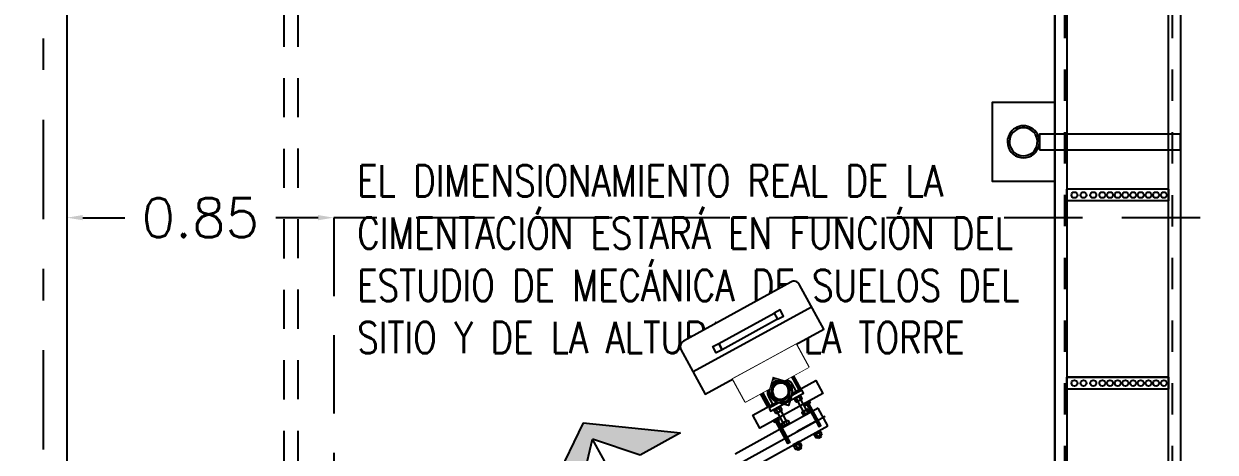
# Model space of a CAD drawing. Header units: millimetres. Extents: x 0 to 177, y -34 to 320.
# Drawn here: x 44.862 to 48.661, y -15.045 to -13.679 of the extents above; entities that cross this region are included whole.
import ezdxf

# ---------------------------------------------------------------- set-up
doc = ezdxf.new("R2010")
doc.units = ezdxf.units.MM
doc.header["$LTSCALE"] = 0.1
doc.set_wipeout_variables(frame=1)
doc.header["$PDMODE"] = 2
for name, pattern in [('atContinuous2', [0]), ('DASHDOT', [25.4, 12.7, -6.35, 0, -6.35]), ('DASHED2', [0.375, 0.25, -0.125])]:
    doc.linetypes.add(name, pattern=pattern)
doc.layers.get('Defpoints').update_dxf_attribs({"color": 6})
for name, color, linetype in [('1', 1, 'Continuous'), ('5', 5, 'Continuous'), ('8', 8, 'Continuous'), ('AT&T_PROYECTO', 5, 'Continuous'), ('AT&T_PROYECTO ELECTRICA', 5, 'Continuous'), ('AUXILIAR', 8, 'DASHED2'), ('FIBRA OPTICA AT&T', 5, 'Continuous'), ('titulos', 170, 'Continuous')]:
    doc.layers.add(name, color=color, linetype=linetype)
doc.layers.add('MANGUERA', color=8, linetype='atContinuous2', lineweight=35)
doc.styles.add('Romans', font='romans.shx', dxfattribs={"width": 0.8})
doc.styles.add('TEXTOS', font='romans.shx')
doc.dimstyles.new('Cota m', dxfattribs={"dimtxt": 0.2, "dimasz": 0.2, "dimexe": 0.1, "dimexo": 0.1, "dimgap": 0.1, "dimtad": 0, "dimzin": 0, "dimdsep": 46, "dimtxsty": 'TEXTOS', "dimcen": 0.2, "dimclrd": 256, "dimclre": 256, "dimclrt": 256, "dimazin": 0, "dimtfac": 1, "dimtix": 1, "dimtofl": 0, "dimtmove": 0, "dimatfit": 3, "dimfxl": 1, "dimtolj": 1, "dimtzin": 0, "dimlwd": -1, "dimlwe": -1, "dimarcsym": 0})
pattern_1 = [(135, (32.1043925, -60.0973595), (-0.00265165043, -0.00265165043), [])]
pattern_2 = [(45, (-32.1043925, -60.0973595), (0.00265165043, -0.00265165043), [])]

# ---------------------------------------------------------------- blocks, each defined once
blk = doc.blocks.new('A$C07EC52FC')
at = {"ltscale": 0.1}
h = blk.add_hatch(dxfattribs=at)
h.set_pattern_fill('ANGLE', color=256, angle=180)
h.set_pattern_definition([(180, (34.7896, 14.0224), (-9e-16, -6.985), [5.08, -1.905]), (270, (34.7896, 14.0224), (6.985, -1e-15), [5.08, -1.905])])
edge = h.paths.add_edge_path()
edge.add_arc((3.2493, 1.1525), 0.01, 180, 540)
h = blk.add_hatch(dxfattribs=at)
h.set_pattern_fill('ANGLE', color=256, angle=180)
h.set_pattern_definition([(180, (34.9235, 14.0224), (-9e-16, -6.985), [5.08, -1.905]), (270, (34.9235, 14.0224), (6.985, -1e-15), [5.08, -1.905])])
edge = h.paths.add_edge_path()
edge.add_arc((3.3832, 1.1525), 0.01, 180, 540)
h = blk.add_hatch(dxfattribs=at)
h.set_pattern_fill('ANGLE', color=256, angle=180)
h.set_pattern_definition([(180, (35.026, 14.0224), (-9e-16, -6.985), [5.08, -1.905]), (270, (35.026, 14.0224), (6.985, -1e-15), [5.08, -1.905])])
edge = h.paths.add_edge_path()
edge.add_arc((3.4855, 1.1525), 0.01, 180, 540)
blk = doc.blocks.new('A$C4d95965b')
at = {"layer": '8', "color": 8, "lineweight": -3}
for p, q in [((-0.019, -0.3243), (-0.019, 0)), ((-0.019, 0), (0.019, 0)), ((0.019, -0.3243), (0.019, 0)), ((0.019, -0.3243), (-0.019, -0.3243))]:
    blk.add_line(p, q, dxfattribs=at)
for centre in [(0, -0.0244), (0, -0.0535), (0, -0.0845), (0, -0.1136), (0, -0.1378), (0, -0.1626), (0, -0.1868), (0, -0.2116), (0, -0.2358), (0, -0.2606), (0, -0.2848), (0, -0.3096)]:
    blk.add_circle(centre, 0.00953, dxfattribs=at)
blk = doc.blocks.new('A$Ced4db245')
at = {"layer": 'AUXILIAR', "color": 5, "ltscale": 0.005}
for p, q in [((-0.0932, -0.0318), (2.9067, -0.0318)), ((-0.0932, -0.0381), (2.9067, -0.0381)), ((-0.0933, -0.3751), (2.9067, -0.3751)), ((-0.0933, -0.3751), (2.9067, -0.3751))]:
    blk.add_line(p, q, dxfattribs=at)
at = {"layer": 'MANGUERA', "color": 5, "lineweight": -3}
for p, q in [((-0.0933, 0), (-0.0932, -0.0381)), ((-0.0933, -0.3624), (2.9067, -0.3624)), ((-0.0933, -0.3624), (-0.0933, -0.4005))]:
    blk.add_line(p, q, dxfattribs=at)
for points in [[(-0.0933, 0), (2.9067, 0)], [(2.9067, 0), (2.9067, -0.0381)], [(2.9067, -0.0381), (-0.0932, -0.0381)], [(-0.0933, -0.3624), (2.9067, -0.3624)], [(2.9067, -0.3624), (2.9067, -0.4005)], [(2.9067, -0.4005), (-0.0933, -0.4005)]]:
    blk.add_lwpolyline(points, dxfattribs=at)
for points in [[(0.1877, -0.0381), (0.2258, -0.0381), (0.2258, -0.3624), (0.1877, -0.3624)], [(0.7877, -0.0381), (0.8258, -0.0381), (0.8258, -0.3624), (0.7877, -0.3624)], [(1.9877, -0.0381), (2.0258, -0.0381), (2.0258, -0.3624), (1.9877, -0.3624)]]:
    blk.add_lwpolyline(points, close=True, dxfattribs=at)
for p in [(0.2067, -0.0381), (0.8067, -0.0381), (1.4067, -0.0381), (2.0067, -0.0381), (2.6067, -0.0381)]:
    blk.add_blockref('A$C4d95965b', p, dxfattribs=at)
blk = doc.blocks.new('FLECHA')
blk.add_hatch(color=256).paths.add_polyline_path([(0, 1.6239), (-0.2858, 1.4238), (-0.1214, 1.4238), (0, 1.5572), (0.1214, 1.4238), (0.2858, 1.4238)])
for p, q in [((0, 1.6239), (-0.2858, 1.4238)), ((0, 1.6239), (0.2858, 1.4238)), ((-0.1214, 1.4238), (0, 1.5572)), ((0.1214, 1.4238), (0, 1.5572)), ((0, 0), (0, 1.5572)), ((-0.2858, 1.4238), (-0.1214, 1.4238)), ((0.2858, 1.4238), (0.1214, 1.4238))]:
    blk.add_line(p, q)
blk = doc.blocks.new('Antena RF')
at = {"layer": '8', "ltscale": 0.05}
h = blk.add_hatch(dxfattribs=at)
h.set_pattern_fill('ANSI31', color=256, scale=0.03, angle=90, style=0)
h.set_pattern_definition(pattern_1)
h.paths.add_polyline_path([(-0.0602, 0.0779), (-0.0528, 0.0779), (-0.0528, 0.1578), (-0.0602, 0.1578)])
h = blk.add_hatch(dxfattribs=at)
h.set_pattern_fill('ANSI31', color=256, scale=0.03, angle=90, style=0)
h.set_pattern_definition(pattern_2)
h.paths.add_polyline_path([(0.0602, 0.0779), (0.0528, 0.0779), (0.0528, 0.1578), (0.0602, 0.1578)])
h = blk.add_hatch(dxfattribs=at)
h.set_pattern_fill('ANSI31', color=256, scale=0.03, angle=90, style=0)
h.set_pattern_definition(pattern_1)
h.paths.add_polyline_path([(-0.0528, 0.024), (-0.0602, 0.024), (-0.0602, -0.024), (-0.0528, -0.024)])
h = blk.add_hatch(dxfattribs=at)
h.set_pattern_fill('ANSI31', color=256, scale=0.03, angle=90, style=0)
h.set_pattern_definition(pattern_2)
h.paths.add_polyline_path([(0.0528, 0.024), (0.0602, 0.024), (0.0602, -0.024), (0.0528, -0.024)])
for points in [[(-0.0528, 0.0779), (-0.0528, 0.1578), (-0.0602, 0.1578), (-0.0602, 0.0779)], [(0.0528, 0.0779), (0.0528, 0.1578), (0.0602, 0.1578), (0.0602, 0.0779)], [(-0.0602, 0.024), (-0.0602, -0.024), (-0.0528, -0.024), (-0.0528, 0.024)], [(0.0602, 0.024), (0.0602, -0.024), (0.0528, -0.024), (0.0528, 0.024)]]:
    blk.add_lwpolyline(points)
for p, q in [((-0.062, 0.0779), (-0.062, 0.0713)), ((-0.0565, 0.0713), (-0.0565, 0.0779)), ((-0.0565, 0.0713), (-0.0565, 0.0779)), ((-0.051, 0.0779), (-0.051, 0.0713)), ((0.051, 0.0779), (0.051, 0.0713)), ((0.0565, 0.0713), (0.0565, 0.0779)), ((0.0565, 0.0713), (0.0565, 0.0779)), ((0.062, 0.0779), (0.062, 0.0713))]:
    blk.add_line(p, q, dxfattribs=at)
for points in [[(-0.0643, 0.0713), (-0.0643, 0.0779), (-0.0476, 0.0779), (-0.0476, 0.0713)], [(0.0643, 0.0713), (0.0643, 0.0779), (0.0476, 0.0779), (0.0476, 0.0713)]]:
    blk.add_lwpolyline(points, close=True, dxfattribs=at)
for points in [[(-0.0286, 0.024), (-0.1147, 0.024), (-0.1147, 0.0713), (0.1147, 0.0713), (0.1147, 0.024), (0.0286, 0.024)], [(-0.0286, 0.024), (0, 0.0526), (0.0286, 0.024)], [(-0.0286, -0.024), (0, -0.0526), (0.0286, -0.024)]]:
    blk.add_lwpolyline(points, dxfattribs=at)
blk.add_circle((0, 0), 0.0364, dxfattribs=at)
at = {"ltscale": 450}
blk.add_wipeout([(-0.2155, -0.1072), (0.2155, -0.1072), (0.2155, -0.2692), (0.2124, -0.279), (0.205, -0.2863), (0.1955, -0.2892), (-0.1955, -0.2892), (-0.2063, -0.2869), (-0.2136, -0.2793), (-0.2155, -0.2691)], dxfattribs=at)
blk.add_line((-0.2155, -0.1882), (0.2155, -0.1882), dxfattribs=at)
blk.add_lwpolyline([(-0.1955, -0.2892), (0.1955, -0.2892, 0.379386), (0.2155, -0.2692), (0.2155, -0.1072), (-0.2155, -0.1072), (-0.2155, -0.2691, 0.470848)], format="xyb", close=True, dxfattribs=at)
for points in [[(-0.1015, -0.2057), (-0.1225, -0.2057), (-0.1225, -0.2282), (-0.1015, -0.2282)], [(-0.1015, -0.2057), (0.1004, -0.2057), (0.1004, -0.2282), (-0.1015, -0.2282)], [(0.1004, -0.2057), (0.1214, -0.2057), (0.1214, -0.2282), (0.1004, -0.2282)]]:
    blk.add_lwpolyline(points, close=True, dxfattribs=at)
at = {"layer": '8', "ltscale": 0.05}
blk.add_lwpolyline([(0.0286, -0.024), (0.1147, -0.024), (0.1147, -0.1072), (-0.1147, -0.1072), (-0.1147, -0.024), (-0.0286, -0.024)], dxfattribs=at)
blk.add_wipeout([(-0.1147, -0.1072), (-0.1147, -0.024), (-0.0286, -0.024), (0, -0.0526), (0.0286, -0.024), (0.1147, -0.024), (0.1147, -0.1072)])
blk = doc.blocks.new('A$C462F3C73')
at = {"linetype": 'Continuous'}
for points in [[(-22.92, -57.75), (-41.5, -57.75)], [(-41.5, -57.75), (-41.5, -61.67)], [(-39.67, -56.92), (-39.58, -56.83), (-39.33, -56.83), (-39.33, -56.92)], [(-39.58, -56.83), (-39.67, -56.92)], [(-39.33, -56.92), (-39.33, -57.5), (-39.58, -57.5), (-39.67, -57.42)], [(-39.67, -56.92), (-39.67, -57.42)], [(-39.67, -57.5), (-39.67, -57.75)], [(-38.33, -57.75), (-38.33, -57.5), (-39.67, -57.5)], [(-38.42, -56.83), (-39.58, -56.83)], [(-39.33, -56.5), (-39.33, -56.83)], [(-39.33, -56.5), (-38.67, -56.5)], [(-39.33, -56.92), (-39.25, -56.83), (-38.75, -56.83), (-38.67, -56.92)], [(-38.67, -57.42), (-38.75, -57.5), (-39.25, -57.5), (-39.33, -57.42)], [(-38.67, -56.5), (-38.67, -56.83)], [(-38.67, -56.5), (-38.67, -56.83)], [(-38.33, -56.92), (-38.33, -57.42), (-38.42, -57.5), (-38.67, -57.5), (-38.67, -56.83), (-38.42, -56.83), (-38.33, -56.92)], [(-38.42, -56.83), (-38.42, -56.75)], [(-38.42, -56.83), (-38.33, -56.92)], [(-38.42, -56.83), (-38.33, -56.83), (-38.33, -56.92), (-38.42, -56.83)], [(-38.33, -56.92), (-38.33, -57.5), (-38.42, -57.5)], [(-38.42, -57.5), (-38.33, -57.42)], [(-38.42, -57.5), (-38.33, -57.42)], [(-38.25, -57.75), (-38.25, -57.5), (-38.33, -57.5)], [(-35, -56.75), (-35.17, -56.83)], [(-35.17, -56.83), (-35, -56.83), (-35, -56.75), (-34.92, -56.75), (-34.92, -56.83), (-34.75, -56.83)], [(-34.75, -56.83), (-34.75, -57.42), (-34.92, -57.42), (-34.92, -57.5), (-35, -57.5), (-35, -57.42), (-35.17, -57.42)], [(-35.17, -56.83), (-35.17, -57.42)], [(-35, -57.5), (-35.17, -57.42)], [(-35.17, -57.5), (-35.17, -57.75)], [(-33.75, -57.75), (-33.75, -57.5), (-35.17, -57.5)], [(-35.17, -57.75), (-33.75, -57.75)], [(-33.92, -56.75), (-35, -56.75)], [(-34.83, -56.75), (-34.83, -56.42)], [(-34.83, -56.42), (-34.08, -56.42)], [(-34.83, -57.75), (-34.83, -57.67)], [(-34.75, -56.83), (-34.58, -56.83), (-34.58, -56.75), (-34.33, -56.75), (-34.33, -56.83), (-34.17, -56.83)], [(-34.17, -57.42), (-34.33, -57.42), (-34.33, -57.5), (-34.58, -57.5), (-34.58, -57.42), (-34.75, -57.42)], [(-34.17, -57.42), (-34.17, -56.83), (-34, -56.83), (-34, -56.75), (-33.92, -56.75), (-33.92, -56.83), (-33.75, -56.83)], [(-33.75, -56.83), (-33.75, -57.42), (-33.92, -57.42), (-33.92, -57.5), (-34, -57.5), (-34, -57.42), (-34.17, -57.42)], [(-34.08, -56.75), (-34.08, -56.42)], [(-34.08, -56.75), (-34.08, -56.42)], [(-34.08, -57.75), (-34.08, -57.67)], [(-34.08, -57.75), (-34.08, -57.67)], [(-33.92, -56.75), (-33.92, -56.67)], [(-33.92, -56.75), (-33.75, -56.83)], [(-33.83, -56.83), (-33.75, -56.83), (-33.92, -56.75)], [(-33.92, -57.5), (-33.75, -57.42)], [(-33.92, -57.5), (-33.75, -57.42)], [(-33.75, -56.83), (-33.75, -57.42), (-33.83, -57.42)], [(-33.75, -57.75), (-33.75, -57.5)], [(40.83, -59.75), (-41.92, -59.67)], [(-40.42, -59.67), (-35.67, -59.67)], [(-41.5, -61.67), (-22.92, -61.67)], [(-39.67, -61.67), (-39.67, -61.83), (-38.33, -61.83)], [(-39.67, -62.5), (-39.67, -61.92), (-39.58, -61.83), (-39.33, -61.83), (-39.33, -62.5), (-39.58, -62.5), (-39.67, -62.5)], [(-39.58, -61.83), (-39.67, -61.92)], [(-39.58, -62.5), (-39.67, -62.5)], [(-39.58, -62.5), (-38.42, -62.5)], [(-39.33, -61.92), (-39.25, -61.83), (-38.75, -61.83), (-38.67, -61.92)], [(-39.33, -62.5), (-39.33, -64.83)], [(-38.67, -62.5), (-38.75, -62.5), (-39.25, -62.5), (-39.33, -62.5)], [(-38.67, -62.5), (-38.67, -61.83), (-38.42, -61.83), (-38.33, -61.92)], [(-38.67, -62.5), (-38.67, -64.83)], [(-38.67, -62.5), (-38.67, -64.83)], [(-38.33, -62.5), (-38.42, -62.5), (-38.67, -62.5), (-38.67, -62.5)], [(-38.42, -61.83), (-38.33, -61.83), (-38.33, -61.92)], [(-38.42, -61.83), (-38.33, -61.92)], [(-38.42, -61.83), (-38.33, -61.92)], [(-38.33, -61.92), (-38.33, -62.5), (-38.42, -62.5)], [(-38.33, -62.5), (-38.42, -62.5)], [(-38.42, -62.5), (-38.42, -62.5)], [(-38.42, -62.5), (-38.33, -62.5)], [(-38.25, -61.67), (-38.25, -61.83), (-38.33, -61.83)], [(-38.33, -61.83), (-38.33, -61.67)], [(-38.33, -62.5), (-38.33, -61.92)], [(-35.17, -61.67), (-35.17, -61.83), (-33.75, -61.83)], [(-35.17, -62.5), (-35.17, -61.83), (-35.08, -61.83), (-35, -61.83), (-34.92, -61.83), (-34.83, -61.83), (-34.75, -61.83), (-34.75, -62.5), (-34.92, -62.5), (-34.92, -62.5), (-35, -62.5), (-35, -62.5), (-35.17, -62.5)], [(-35, -61.83), (-35.17, -61.83)], [(-35, -62.5), (-35.17, -62.5)], [(-35, -62.5), (-33.92, -62.5)], [(-34.83, -64.75), (-34.83, -62.5)], [(-34.75, -61.83), (-34.67, -61.83), (-34.58, -61.83), (-34.33, -61.83), (-34.17, -61.83), (-34.17, -61.83)], [(-34.17, -62.5), (-34.33, -62.5), (-34.33, -62.5), (-34.58, -62.5), (-34.58, -62.5), (-34.75, -62.5)], [(-34.17, -62.5), (-34.17, -61.83), (-34.08, -61.83), (-34, -61.83), (-33.92, -61.83), (-33.83, -61.83), (-33.75, -61.83)], [(-33.75, -62.5), (-33.92, -62.5), (-33.92, -62.5), (-34, -62.5), (-34, -62.5), (-34.17, -62.5)], [(-34.08, -64.75), (-34.08, -62.5)], [(-34.08, -64.75), (-34.08, -62.5)], [(-33.75, -61.83), (-33.75, -62.5), (-33.92, -62.5)], [(-33.92, -61.83), (-33.75, -61.83)], [(-33.92, -61.83), (-33.75, -61.83)], [(-33.92, -62.5), (-33.92, -62.5)], [(-33.92, -62.5), (-33.75, -62.5)], [(-33.83, -61.83), (-33.75, -61.83)], [(-33.75, -62.5), (-33.83, -62.5)], [(-33.75, -61.67), (-33.75, -61.83)], [(-33.75, -62.5), (-33.75, -61.83)], [(-39.33, -64.83), (-39.33, -65.42), (-39.42, -65.5), (-39.67, -65.5), (-39.67, -65.42)], [(-39.67, -64.83), (-39.67, -64.83), (-39.42, -64.83), (-39.33, -64.83)], [(-39.67, -64.83), (-39.67, -65.42)], [(-39.58, -64.83), (-39.67, -64.83)], [(-38.42, -64.83), (-39.58, -64.83)], [(-39.33, -64.83), (-39.25, -64.83), (-38.75, -64.83), (-38.67, -64.83)], [(-38.33, -64.83), (-38.33, -65.42), (-38.42, -65.5), (-38.67, -65.5), (-38.67, -65.42), (-38.67, -64.83), (-38.67, -64.83), (-38.42, -64.83), (-38.33, -64.83)], [(-38.33, -64.83), (-38.33, -65.5), (-38.42, -65.5)], [(-38.42, -64.83), (-38.33, -64.83), (-38.33, -64.83), (-38.42, -64.83)], [(-38.42, -64.83), (-38.42, -64.83)], [(-38.42, -64.83), (-38.33, -64.83)], [(-35.17, -64.83), (-35.08, -64.83), (-35, -64.75), (-34.92, -64.75), (-34.83, -64.83), (-34.75, -64.83)], [(-35, -64.75), (-35.17, -64.83)], [(-34.75, -64.83), (-34.75, -65.42), (-34.92, -65.42), (-34.92, -65.5), (-35, -65.5), (-35, -65.42), (-35.17, -65.42)], [(-35.17, -64.83), (-35.17, -65.42)], [(-33.92, -64.75), (-35, -64.75)], [(-34.75, -64.83), (-34.75, -64.83), (-34.58, -64.75), (-34.33, -64.75), (-34.25, -64.83), (-34.17, -64.83)], [(-33.75, -64.83), (-33.75, -65.42), (-33.92, -65.42), (-33.92, -65.5), (-34, -65.5), (-34.08, -65.42), (-34.17, -65.42), (-34.17, -64.83), (-34.08, -64.83), (-34.08, -64.75), (-33.92, -64.75), (-33.83, -64.83), (-33.75, -64.83)], [(-33.92, -64.75), (-33.92, -64.67)], [(-33.83, -64.83), (-33.75, -64.83), (-33.92, -64.75)], [(-33.92, -64.75), (-33.75, -64.83)], [(-33.75, -64.83), (-33.75, -65.42), (-33.83, -65.42)], [(-33.08, -66.33), (-33.08, -65.67), (-40.42, -65.67), (-40.42, -66.33), (-33.08, -66.33)], [(-39.58, -65.5), (-39.67, -65.42)], [(-39.67, -65.5), (-39.67, -65.67)], [(-38.33, -65.67), (-38.33, -65.5), (-39.67, -65.5)], [(-38.67, -65.42), (-38.75, -65.5), (-39.25, -65.5), (-39.33, -65.42)], [(-39.33, -66.33), (-39.33, -66.83)], [(-39.33, -66.83), (-39.33, -68.17)], [(-38.67, -66.33), (-38.67, -66.83)], [(-38.67, -66.33), (-38.67, -66.83)], [(-38.67, -66.83), (-38.67, -68.17)], [(-38.67, -66.83), (-38.67, -68.17)], [(-34.83, -68.17), (-35, -67.58), (-35.17, -67.08), (-35.67, -66.67), (-36.17, -66.42), (-36.67, -66.33), (-37.33, -66.42), (-37.75, -66.67), (-38.17, -67.08), (-38.42, -67.58), (-38.58, -68.17), (-38.42, -68.67), (-38.17, -69.25), (-37.75, -69.67), (-37.33, -69.92), (-36.67, -70), (-36.17, -69.92), (-35.67, -69.67), (-35.17, -69.25), (-35, -68.67), (-34.83, -68.17)], [(-38.42, -65.5), (-38.33, -65.42)], [(-38.42, -65.5), (-38.33, -65.42)], [(-38.33, -65.67), (-38.33, -65.5)], [(-35.08, -68.17), (-35.17, -67.58), (-35.58, -67), (-36.08, -66.67), (-36.67, -66.58), (-37.33, -66.67), (-37.83, -67), (-38.17, -67.58), (-38.33, -68.17), (-38.17, -68.75), (-37.83, -69.33), (-37.33, -69.58), (-36.67, -69.75), (-36.08, -69.58), (-35.58, -69.33), (-35.17, -68.75), (-35.08, -68.17)], [(-35, -65.5), (-35.17, -65.42)], [(-33.92, -65.5), (-35, -65.5)], [(-34.83, -65.67), (-34.83, -65.5)], [(-34.83, -66.83), (-34.83, -66.33)], [(-34.83, -68.17), (-34.83, -66.83)], [(-34.17, -65.42), (-34.33, -65.42), (-34.33, -65.5), (-34.58, -65.5), (-34.58, -65.42), (-34.75, -65.42)], [(-34.08, -65.67), (-34.08, -65.5)], [(-34.08, -65.67), (-34.08, -65.5)], [(-34.08, -66.83), (-34.08, -66.33)], [(-34.08, -66.83), (-34.08, -66.33)], [(-34.08, -68.17), (-34.08, -66.83)], [(-34.08, -68.17), (-34.08, -66.83)], [(-33.92, -65.5), (-33.75, -65.42)], [(-33.92, -65.5), (-33.92, -65.42)], [(-33.92, -65.5), (-33.75, -65.42)], [(-33.08, -66.33), (-33.08, -65.67)], [(-39.33, -68.17), (-39.25, -68.92), (-38.83, -69.75), (-38.25, -70.25), (-37.58, -70.67), (-36.67, -70.83), (-35.92, -70.67), (-35.17, -70.25), (-34.58, -69.75), (-34.17, -68.92), (-34.08, -68.17)], [(-38.67, -68.17), (-38.5, -68.75), (-38.25, -69.25), (-37.83, -69.67), (-37.33, -70), (-36.67, -70), (-36.08, -70), (-35.67, -69.67), (-35.17, -69.25), (-34.92, -68.75), (-34.83, -68.17)], [(-38.67, -68.17), (-38.5, -68.75), (-38.25, -69.25), (-37.83, -69.67), (-37.33, -70), (-36.67, -70)]]:
    blk.add_lwpolyline(points, dxfattribs=at)
at = {"extrusion": (8.92565e-05, -0.000155498, 1), "xscale": 61.31944444444299, "yscale": 61.31944444444299, "zscale": 61.31944444444299, "rotation": 359.6375348272501}
blk.add_blockref('Antena RF', (-36.69, -68.15, 0.01), dxfattribs=at)
blk = doc.blocks.new('A$C01A74699')
at = {"ltscale": 0.1}
blk.add_lwpolyline([(-0.176, 0.025), (-0.176, 0.125), (-0.376, 0.125), (-0.376, 0.025), (-0.376, -0.125), (-0.176, -0.125), (-0.176, -0.025)], dxfattribs=at)
blk.add_lwpolyline([(-0.225, -0.025), (0.225, -0.025), (0.225, 0.025), (-0.225, 0.025)], close=True, dxfattribs=at)
for radius, start, end in [(0.051, 29.3535, 150.6465), (0.0447, 34.0496, 145.9504), (0.051, 150.6465, 29.3535), (0.0446, 145.9504, 34.0496)]:
    blk.add_arc((-0.276, 0), radius, start, end, dxfattribs=at)
blk = doc.blocks.new('*D157')
at = {"layer": '8', "ltscale": 0.1, "transparency": 16777216}
for p, q in [((45.0001, -14.27), (45.0001, -14.2472)), ((45.0501, -14.2972), (45.1846, -14.2972)), ((45.8001, -14.2972), (45.6656, -14.2972))]:
    blk.add_line(p, q, dxfattribs=at)
for points in [[(45.0501, -14.2888), (45.0501, -14.3055), (45.0001, -14.2972)], [(45.8001, -14.2888), (45.8001, -14.3055), (45.8501, -14.2972)]]:
    blk.add_solid(points, dxfattribs=at)
at = {"layer": 'Defpoints', "color": 0, "ltscale": 0.1, "transparency": 16777216}
for p in [(45.0001, -14.2972), (45.0001, -14.32), (45.8501, -14.2972)]:
    blk.add_point(p, dxfattribs=at)
at = {"layer": '8', "ltscale": 0.1, "transparency": 16777216, "insert": (45.4251, -14.2972), "char_height": 0.125, "attachment_point": 5, "style": 'TEXTOS'}
blk.add_mtext('\\A1;0.85', dxfattribs=at)

msp = doc.modelspace()

# ---------------------------------------------------------------- linework, layer by layer
at = {"color": 8, "ltscale": 0.1}
msp.add_line((45.0001, -26.6472), (45.0001, -6.7972), dxfattribs=at)
at = {"ltscale": 0.1}
for p, q in [((48.1494, -12.7249), (48.1494, -15.7249)), ((48.1494, -14.0303), (48.1494, -14.0803))]:
    msp.add_line(p, q, dxfattribs=at)
at = {"layer": '1', "linetype": 'DASHED2', "ltscale": 5}
for p, q in [((45.6913, -12.2771), (45.6921, -24.7472)), ((45.7353, -12.2767), (45.7361, -24.7472))]:
    msp.add_line(p, q, dxfattribs=at)
at = {"layer": '8', "linetype": 'DASHDOT', "ltscale": 0.25}
msp.add_line((44.9251, -26.7972), (44.9251, -5.8972), dxfattribs=at)
at = {"layer": '8', "linetype": 'DASHED2', "ltscale": 10}
msp.add_lwpolyline([(45.8501, -19.2972), (50.8501, -19.2972), (50.8631, -14.2972), (45.8501, -14.2972)], close=True, dxfattribs=at)

# ---------------------------------------------------------------- block references
at = {"layer": '5', "ltscale": 0.1, "rotation": 180}
msp.add_blockref('A$C07EC52FC', (49.9353, -12.8498), dxfattribs=at)
at = {"layer": 'AT&T_PROYECTO', "lineweight": -3}
msp.add_blockref('A$C01A74699', (48.3254, -14.0553), dxfattribs=at)
at = {"layer": 'AT&T_PROYECTO ELECTRICA', "lineweight": -3, "rotation": 90}
msp.add_blockref('A$Ced4db245', (48.1494, -15.6316), dxfattribs=at)
at = {"layer": 'titulos', "extrusion": (-3.4312e-07, 6.99809e-08, 1), "xscale": 0.8937156915494029, "yscale": 0.8937156915494029, "zscale": 0.8937156915494029, "rotation": 29.01587394238356}
msp.add_blockref('FLECHA', (47.3499, -16.2204, 0), dxfattribs=at)

# ---------------------------------------------------------------- texts
at = {"layer": '8', "insert": (45.9251, -14.1297), "char_height": 0.1, "width": 2.533239, "attachment_point": 1, "style": 'Romans'}
msp.add_mtext('EL DIMENSIONAMIENTO REAL DE LA CIMENTACIÓN ESTARÁ EN FUNCIÓN DEL ESTUDIO DE MECÁNICA DE SUELOS DEL SITIO Y DE LA ALTURA DE LA TORRE', dxfattribs=at)

# ---------------------------------------------------------------- dimensions: what is measured, and where the dimension line sits
at = {"layer": '8', "ltscale": 0.1}
dim = msp.add_linear_dim(base=(45.0001, -14.2972), p1=(45.8501, -14.2972), p2=(45.0001, -14.32), dimstyle='Cota m', override={"dimscale": 0.5, "dimtxt": 0.25, "dimasz": 0.1}, dxfattribs=at)
dim.commit()
dim.dimension.update_dxf_attribs({"geometry": '*D157', "text_midpoint": (45.4251, -14.2972)})

# ---------------------------------------------------------------- next in the draw order: block references
at = {"layer": 'FIBRA OPTICA AT&T', "extrusion": (0.000153478, -9.26868e-05, 1), "xscale": 0.01630804077010236, "yscale": 0.01630804077010236, "zscale": 0.01630804077010236, "rotation": 209.0158747475192}
msp.add_blockref('A$C462F3C73', (47.291, -16.1128, 0.0088), dxfattribs=at)

doc.saveas('drawing.dxf')
